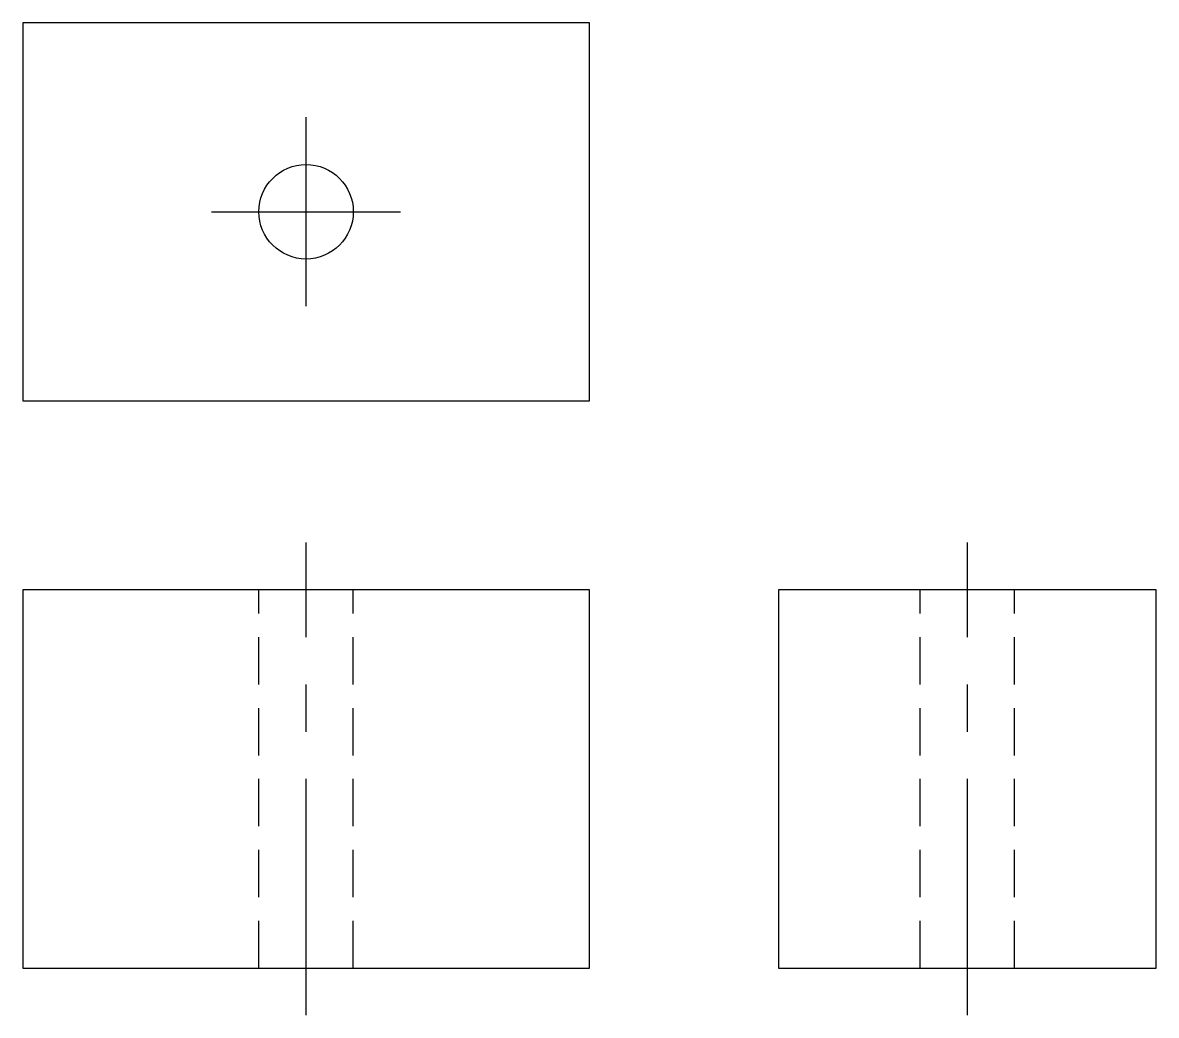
# Model space of a CAD drawing. Header units: inches. Extents: x 0 to 6, y -0.25 to 5.
import ezdxf

# ---------------------------------------------------------------- set-up
doc = ezdxf.new("R2010")
doc.units = ezdxf.units.IN
doc.header["$MEASUREMENT"] = 0
doc.linetypes.add('CENTER', pattern=[2, 1.25, -0.25, 0.25, -0.25])
doc.linetypes.add('HIDDEN', pattern=[0.375, 0.25, -0.125])
for name, color, linetype in [('CENTER', 3, 'CENTER'), ('HIDDEN', 1, 'HIDDEN'), ('OBJECT', 7, 'Continuous')]:
    doc.layers.add(name, color=color, linetype=linetype)

msp = doc.modelspace()

# ---------------------------------------------------------------- linework, layer by layer
at = {"layer": 'CENTER'}
for p, q in [((1.5, 3.5), (1.5, 4.5)), ((1, 4), (2, 4)), ((1.5, -0.25), (1.5, 2.25)), ((5, -0.25), (5, 2.25))]:
    msp.add_line(p, q, dxfattribs=at)
at = {"layer": 'HIDDEN'}
for p, q in [((1.25, 0), (1.25, 2)), ((1.75, 0), (1.75, 2)), ((4.75, 0), (4.75, 2)), ((5.25, 0), (5.25, 2))]:
    msp.add_line(p, q, dxfattribs=at)
at = {"layer": 'OBJECT'}
for p, q in [((3, 5), (0, 5)), ((0, 5), (0, 3)), ((3, 3), (3, 5)), ((0, 3), (3, 3)), ((3, 2), (0, 2)), ((0, 2), (0, 0)), ((3, 0), (3, 2)), ((6, 2), (4, 2)), ((4, 2), (4, 0)), ((6, 0), (6, 2)), ((0, 0), (3, 0)), ((4, 0), (6, 0))]:
    msp.add_line(p, q, dxfattribs=at)
msp.add_circle((1.5, 4), 0.25, dxfattribs=at)

doc.saveas('drawing.dxf')
